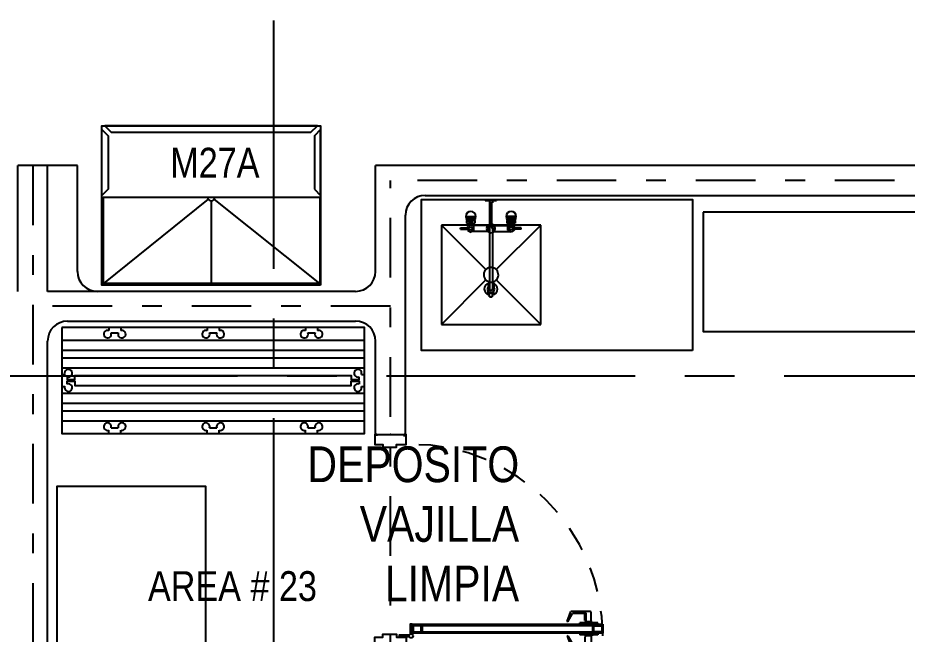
# Model space of a CAD drawing. Extents: x -28 to 149, y -33 to 76.
# Drawn here: x 14.714 to 19.189, y 15.826 to 18.926 of the extents above; entities that cross this region are included whole.
import ezdxf

# ---------------------------------------------------------------- set-up
doc = ezdxf.new("R2010")
doc.units = 0
for name, pattern in [('CENTER', [2, 1.25, -0.25, 0.25, -0.25]), ('DASHDOT', [1, 0.5, -0.25, 0, -0.25]), ('DASHDOT2', [12.7, 6.35, -3.175, 0, -3.175]), ('HIDDEN2', [0.1875, 0.125, -0.0625])]:
    doc.linetypes.add(name, pattern=pattern)
for name, color, linetype in [('arq-ejes', 1, 'DASHDOT2'), ('arq-ejes-principales', 1, 'CENTER'), ('arq-equipamiento', 1, 'Continuous'), ('arq-hatch', 252, 'Continuous'), ('arq-mobiliario', 1, 'Continuous'), ('arq-mobiliario sanitario', 1, 'Continuous'), ('arq-paredes-liv', 3, 'Continuous'), ('arq-puertas', 2, 'Continuous'), ('arq-tarimas', 1, 'Continuous'), ('arq-text-area', 3, 'Continuous'), ('arq-text-codigo', 1, 'Continuous'), ('arq-text-equipamiento', 2, 'Continuous')]:
    doc.layers.add(name, color=color, linetype=linetype)
doc.layers.add('mv', color=191, linetype='Continuous', plot=False)
doc.styles.add('dape 2', font='ARIALN.TTF', dxfattribs={"height": 2.5})

# ---------------------------------------------------------------- blocks, each defined once
blk = doc.blocks.new('M27A')
for p, q in [((0.5348, -0.3686), (0.0072, -0.7923)), ((0.55, -0.3767), (0.55, -0.7923)), ((1.0957, -0.7923), (0.5652, -0.3686))]:
    blk.add_line(p, q)
for points in [[(1.1, -0.8), (0, -0.8), (0, 0), (1.1, 0)], [(1.0518, -0.031), (1.0844, 0), (0.0138, 0), (0.0464, -0.031)], [(0.031, -0.3178), (0, -0.3504), (0, -0.017), (0.031, -0.0496)], [(1.069, -0.3178), (1.1, -0.3504), (1.1, -0.017), (1.069, -0.0496)], [(1.0957, -0.7923), (0.0072, -0.7923), (0.0072, -0.3584), (1.0957, -0.3584)]]:
    blk.add_lwpolyline(points, close=True)
blk.add_arc((0.55, -0.3584), 0.0183, 180, 0)
blk = doc.blocks.new('LAV03')
for p, q in [((0.2839, 0.6291, 0), (0.2172, 0.6291, 0)), ((0.2172, 0.6291, 0), (0.222, 0.6243, 0)), ((0.2347, 0.6291, 0), (0.2347, 0.6291, 0)), ((0.2791, 0.6243, 0), (0.2839, 0.6291, 0)), ((0.2839, 0.6291, 0), (0.2839, 0.6291, 0)), ((0.2791, 0.6243, 0), (0.222, 0.6243, 0)), ((0.2395, 0.6243, 0), (0.2429, 0.6214, 0)), ((0.2429, 0.6214, 0), (0.2434, 0.6118, 0)), ((0.2577, 0.6118, 0), (0.2434, 0.6118, 0)), ((0.2457, 0.4926, 0), (0.2457, 0.6118, 0)), ((0.2554, 0.4926, 0), (0.2554, 0.6118, 0)), ((0.2582, 0.6214, 0), (0.2577, 0.6118, 0)), ((0.2582, 0.6214, 0), (0.2617, 0.6243, 0)), ((0.1232, 0.5432, 0), (0.1747, 0.5432, 0)), ((0.1232, 0.5432, 0), (0.1317, 0.5394, 0)), ((0.1312, 0.5234, 0), (0.1312, 0.5394, 0)), ((0.1668, 0.5394, 0), (0.1312, 0.5394, 0)), ((0.1747, 0.5432, 0), (0.1662, 0.5394, 0)), ((0.1668, 0.5234, 0), (0.1668, 0.5394, 0)), ((0.3779, 0.5432, 0), (0.3264, 0.5432, 0)), ((0.3264, 0.5432, 0), (0.3349, 0.5394, 0)), ((0.3344, 0.5234, 0), (0.3344, 0.5394, 0)), ((0.3344, 0.5394, 0), (0.37, 0.5394, 0)), ((0.3779, 0.5432, 0), (0.3694, 0.5394, 0)), ((0.37, 0.5234, 0), (0.37, 0.5394, 0)), ((0.1697, 0.5234, 0), (0.1283, 0.5234, 0)), ((0.1283, 0.5234, 0), (0.1283, 0.5101, 0)), ((0.1283, 0.5101, 0), (0.1697, 0.5101, 0)), ((0.1668, 0.5299, 0), (0.1312, 0.5299, 0)), ((0.1489, 0.5013, 0), (0.133, 0.4921, 0)), ((0.1352, 0.5101, 0), (0.1352, 0.4934, 0)), ((0.1648, 0.4921, 0), (0.1489, 0.5013, 0)), ((0.2349, 0.4986, 0), (0.1536, 0.4986, 0)), ((0.1623, 0.5101, 0), (0.1623, 0.4986, 0)), ((0.1697, 0.5234, 0), (0.1697, 0.5101, 0)), ((0.2665, 0.4926, 0), (0.2347, 0.4926, 0)), ((0.2347, 0.4926, 0), (0.2347, 0.4735, 0)), ((0.2662, 0.4986, 0), (0.3475, 0.4986, 0)), ((0.2665, 0.4735, 0), (0.2665, 0.4926, 0)), ((0.3315, 0.5234, 0), (0.3729, 0.5234, 0)), ((0.3315, 0.5234, 0), (0.3315, 0.5101, 0)), ((0.3729, 0.5101, 0), (0.3315, 0.5101, 0)), ((0.3344, 0.5299, 0), (0.37, 0.5299, 0)), ((0.3364, 0.4921, 0), (0.3522, 0.5013, 0)), ((0.3388, 0.5101, 0), (0.3388, 0.4986, 0)), ((0.3522, 0.5013, 0), (0.3681, 0.4921, 0)), ((0.3659, 0.5101, 0), (0.3659, 0.4934, 0)), ((0.3729, 0.5234, 0), (0.3729, 0.5101, 0)), ((0.0982, 0.4862, 0), (0.1417, 0.4862, 0)), ((0.0982, 0.4799, 0), (0.0982, 0.4862, 0)), ((0.0982, 0.4799, 0), (0.1417, 0.4799, 0)), ((0.133, 0.4921, 0), (0.133, 0.4738, 0)), ((0.133, 0.4738, 0), (0.1489, 0.4646, 0)), ((0.1489, 0.4646, 0), (0.1648, 0.4738, 0)), ((0.2349, 0.4675, 0), (0.154, 0.4675, 0)), ((0.1648, 0.4738, 0), (0.1648, 0.4921, 0)), ((0.2347, 0.4735, 0), (0.243, 0.4735, 0)), ((0.243, 0.483, 0), (0.243, 0.1782, 0)), ((0.2582, 0.483, 0), (0.2582, 0.1782, 0)), ((0.2582, 0.4735, 0), (0.2665, 0.4735, 0)), ((0.2662, 0.4675, 0), (0.3472, 0.4675, 0)), ((0.3364, 0.4738, 0), (0.3364, 0.4921, 0)), ((0.3522, 0.4646, 0), (0.3364, 0.4738, 0)), ((0.3681, 0.4738, 0), (0.3522, 0.4646, 0)), ((0.403, 0.4862, 0), (0.3595, 0.4862, 0)), ((0.403, 0.4799, 0), (0.3595, 0.4799, 0)), ((0.3681, 0.4921, 0), (0.3681, 0.4738, 0)), ((0.403, 0.4799, 0), (0.403, 0.4862, 0)), ((0.2414, 0.1941, 0), (0.2322, 0.1782, 0)), ((0.243, 0.2028, 0), (0.2364, 0.2028, 0)), ((0.2364, 0.2028, 0), (0.2364, 0.1855, 0)), ((0.2414, 0.1941, 0), (0.243, 0.1941, 0)), ((0.2648, 0.2028, 0), (0.2582, 0.2028, 0)), ((0.2582, 0.1941, 0), (0.2597, 0.1941, 0)), ((0.2597, 0.1941, 0), (0.2689, 0.1782, 0)), ((0.2647, 0.2028, 0), (0.2647, 0.1855, 0)), ((0.2322, 0.1782, 0), (0.2414, 0.1624, 0)), ((0.2364, 0.1569, 0), (0.2364, 0.171, 0)), ((0.2364, 0.1569, 0), (0.2648, 0.1569, 0)), ((0.2597, 0.1624, 0), (0.2414, 0.1624, 0)), ((0.2438, 0.1569, 0), (0.2438, 0.1387, 0)), ((0.2574, 0.1387, 0), (0.2438, 0.1387, 0)), ((0.2574, 0.1387, 0), (0.2574, 0.1569, 0)), ((0.2689, 0.1782, 0), (0.2597, 0.1624, 0)), ((0.2647, 0.1569, 0), (0.2647, 0.171, 0))]:
    blk.add_line(p, q)
at = {"extrusion": (-0.021435, 0.002886, 0.999766)}
for p, q in [((0.224, 0.276, -0.0006), (0, 0.5, -0.0061)), ((0, 0.5, -0.0061), (0.25, 0.5, -0.0007)), ((0, 0, -0.0046), (0, 0.5, -0.0061)), ((0.25, 0.5, -0.0007), (0.4999, 0.5, 0.0046)), ((0.4999, 0.5, 0.0046), (0.276, 0.276, 0.0005)), ((0.4999, 0.5, 0.0046), (0.4999, 0, 0.0061)), ((0.2239, 0.224, -0.0005), (0, 0, -0.0046)), ((0.4999, 0, 0.0061), (0.276, 0.224, 0.0006)), ((0.4999, 0, 0.0061), (0, 0, -0.0046))]:
    blk.add_line(p, q, dxfattribs=at)
for centre, radius in [((0.149, 0.5432, 0), 0.0254), ((0.3522, 0.5432, 0), 0.0254), ((0.2506, 0.483, 0), 0.0221)]:
    blk.add_circle(centre, radius)
blk.add_circle((-0.2811, 0.2143, -0.0046), 0.0368, dxfattribs=at)
for centre, radius, start, end in [((0.149, 0.483, 0), 0.00794, 203.5782, 156.4218), ((0.2506, 0.483, 0), 0.00762, 0, 180), ((0.3522, 0.483, 0), 0.00794, 23.5782, 336.4218), ((0.2506, 0.1782, 0), 0.0317, 103.8865, 257.5886), ((0.2506, 0.1782, 0), 0.0317, 282.4114, 76.1135), ((0.2506, 0.1782, 0), 0.00762, 180, 0)]:
    blk.add_arc(centre, radius, start, end)
blk = doc.blocks.new('*U135')
for p, q in [((-0.1225, 1.043), (-0.1225, 0.953)), ((-0.115, 1.043), (-0.1225, 1.043)), ((-0.07, 1.043), (-0.0625, 1.043)), ((-0.0625, 1.043), (-0.0625, 0.953)), ((-0.179, 1.0055), (-0.179, 0.9085)), ((-0.1275, 1.0105), (-0.174, 1.0105)), ((-0.1275, 0.9855), (-0.167, 0.9855)), ((-0.1344, 0.978), (-0.1275, 0.9855)), ((-0.1275, 1.0155), (-0.1275, 0.9805)), ((-0.1225, 1.0155), (-0.1275, 1.0155)), ((-0.0625, 1.0155), (-0.0575, 1.0155)), ((-0.0575, 1.0155), (-0.0575, 0.9805)), ((-0.0575, 1.0105), (-0.011, 1.0105)), ((-0.0506, 0.978), (-0.0575, 0.9855)), ((-0.006, 1.0055), (-0.006, 0.9085)), ((-0.169, 0.9835), (-0.169, 0.9169)), ((-0.1344, 0.978), (-0.169, 0.978)), ((-0.1225, 0.9805), (-0.1275, 0.9805)), ((-0.115, 0.953), (-0.1225, 0.953)), ((-0.07, 0.953), (-0.0625, 0.953)), ((-0.0625, 0.9805), (-0.0575, 0.9805)), ((-0.0506, 0.978), (-0.016, 0.978)), ((-0.016, 0.9835), (-0.016, 0.9169)), ((-0.1298, 0.889), (-0.179, 0.9085)), ((-0.128, 0.8924), (-0.169, 0.9169)), ((-0.057, 0.8924), (-0.016, 0.9169)), ((-0.0552, 0.889), (-0.006, 0.9085)), ((-0.128, 0.8924), (-0.1298, 0.889)), ((-0.057, 0.8924), (-0.0552, 0.889))]:
    blk.add_line(p, q)
for points in [[(-0.115, 1.068), (-0.07, 1.068), (-0.07, 0.109), (-0.115, 0.109)], [(-0.0775, 1.023), (-0.1075, 1.023), (-0.1075, 1.063), (-0.0775, 1.063)], [(-0.1075, 0.159), (-0.0775, 0.159), (-0.0775, 1.018), (-0.1075, 1.018)], [(-0.0775, 0.154), (-0.1075, 0.154), (-0.1075, 0.114), (-0.0775, 0.114)]]:
    blk.add_lwpolyline(points, close=True)
for points in [[(-0.065, 0.109), (-0.115, 0.109), (-0.115, 0.099), (-0.065, 0.099)], [(-0.0513, 0.0953), (-0.0513, 0.0453), (-0.0613, 0.0453), (-0.0613, 0.0953)], [(-1.0627, -0.069), (-1.07, -0.069), (-1.07, -0.079), (-1.02, -0.079), (-1.02, -0.039), (-1.005, -0.039), (-1.005, 0.031), (-1.02, 0.031), (-1.02, 0.079), (-1.07, 0.079), (-1.07, 0.069), (-1.06, 0.069)], [(-0.0073, -0.069), (0, -0.069), (0, -0.079), (-0.05, -0.079), (-0.05, -0.039), (-0.065, -0.039), (-0.065, 0.031), (-0.05, 0.031), (-0.05, 0.079), (0, 0.079), (0, 0.069), (-0.01, 0.069)]]:
    blk.add_lwpolyline(points)
blk.add_circle((-0.0563, 0.104), 0.01)
at = {"color": 251, "linetype": 'HIDDEN2'}
blk.add_arc((-0.0563, 0.104), 0.964, 90, 180, dxfattribs=at)
for centre, radius, start, end in [((-0.174, 1.0055), 0.005, 90, 180), ((-0.167, 0.9835), 0.002, 90, 180), ((-0.011, 1.0055), 0.005, 360, 90)]:
    blk.add_arc(centre, radius, start, end)
at = {"layer": 'mv'}
for p in [(-1.07, 0), (0, 0)]:
    blk.add_point(p, dxfattribs=at)
blk = doc.blocks.new('tp01')
at = {"color": 8}
for p, q in [((0.0978, 0.199), (0.1122, 0.199)), ((0.2928, 0.199), (0.3072, 0.199)), ((0.4878, 0.199), (0.5022, 0.199)), ((0, 0.185), (0.6, 0.185)), ((0, 0.165), (0.6, 0.165)), ((0, 0.15), (0.6, 0.15)), ((0, 0.13), (0.6, 0.13)), ((0.5938, 0.1169), (0.6, 0.1169)), ((0.5938, 0.0931), (0.6, 0.0931)), ((0, 0.08), (0.6, 0.08)), ((0, 0.06), (0.6, 0.06)), ((0, 0.045), (0.6, 0.045)), ((0, 0.025), (0.6, 0.025)), ((0.0978, 0.011), (0.1122, 0.011)), ((0.2928, 0.011), (0.3072, 0.011)), ((0.4878, 0.011), (0.5022, 0.011))]:
    blk.add_line(p, q, dxfattribs=at)
at = {"color": 2}
blk.add_lwpolyline([(0, 0.21), (0, 0), (0.6, 0), (0.6, 0.21)], close=True, dxfattribs=at)
at = {"color": 8}
for points in [[(0.0931, 0.21), (0.0931, 0.2038)], [(0.1169, 0.21), (0.1169, 0.2038)], [(0.2881, 0.21), (0.2881, 0.2038)], [(0.3119, 0.21), (0.3119, 0.2038)], [(0.4831, 0.21), (0.4831, 0.2038)], [(0.5069, 0.21), (0.5069, 0.2038)], [(0, 0.1169), (0.0062, 0.1169)], [(0.011, 0.1122), (0.011, 0.1066), (0.0263, 0.1066), (0.0263, 0.115), (0.5737, 0.115), (0.5737, 0.1066), (0.589, 0.1066), (0.589, 0.1122)], [(0, 0.0931), (0.0062, 0.0931)], [(0.011, 0.0978), (0.011, 0.1034), (0.0263, 0.1034), (0.0263, 0.095), (0.5737, 0.095), (0.5737, 0.1034), (0.589, 0.1034), (0.589, 0.0978)], [(0.0931, 0), (0.0931, 0.0062)], [(0.1169, 0), (0.1169, 0.0062)], [(0.2881, 0), (0.2881, 0.0062)], [(0.3119, 0), (0.3119, 0.0062)], [(0.4831, 0), (0.4831, 0.0062)], [(0.5069, 0), (0.5069, 0.0062)]]:
    blk.add_lwpolyline(points, dxfattribs=at)
for centre, start, end in [((0.0907, 0.1966), 71.4918, 18.5083), ((0.1193, 0.1966), 161.4917, 108.5082), ((0.2857, 0.1966), 71.4918, 18.5083), ((0.3143, 0.1966), 161.4917, 108.5082), ((0.4807, 0.1966), 71.4918, 18.5083), ((0.5093, 0.1966), 161.4917, 108.5082), ((0.0134, 0.1193), 251.4917, 198.5082), ((0.5866, 0.1193), 341.4918, 288.5083), ((0.0134, 0.0907), 161.4918, 108.5083), ((0.5866, 0.0907), 71.4917, 18.5082), ((0.0907, 0.0134), 341.4917, 288.5082), ((0.1193, 0.0134), 251.4918, 198.5083), ((0.2857, 0.0134), 341.4917, 288.5082), ((0.3143, 0.0134), 251.4918, 198.5083), ((0.4807, 0.0134), 341.4917, 288.5082), ((0.5093, 0.0134), 251.4918, 198.5083)]:
    blk.add_arc(centre, 0.00756, start, end, dxfattribs=at)

msp = doc.modelspace()

# ---------------------------------------------------------------- hatches: boundary and pattern name
at = {"layer": 'arq-hatch'}
h = msp.add_hatch(dxfattribs=at)
h.set_pattern_fill('LINE', color=8, scale=0.02, angle=45, style=0)
h.set_pattern_definition([(45, (56.22398, 4.97406), (-0.04490128, 0.04490128), [])])
h.paths.add_polyline_path([(56.306, 6.62), (56.176, 6.67), (56.176, 4.4481), (56.306, 4.4966)])
h.paths.add_polyline_path([(56.3053, 4.0878), (56.176, 4.1375), (56.176, 3.9938), (56.0849, 3.9938), (56.1349, 3.8639), (56.3049, 3.8639)])
h.paths.add_polyline_path([(55.7735, 3.9938), (53.9322, 3.9938), (53.9322, 3.8638), (54.1448, 3.8638), (55.1734, 3.8638), (55.7249, 3.8638)])
h.paths.add_polyline_path([(53.9322, 3.9938), (53.8322, 3.9938), (53.8322, 3.8638), (53.9322, 3.8638)])
h.paths.add_polyline_path([(53.8322, 3.9938), (53.5432, 3.9938), (53.5932, 3.8638), (53.8322, 3.8638)])
h.paths.add_polyline_path([(-0.1776, 4.5303), (-0.3076, 4.4803), (-0.3076, 4.2812), (-0.1776, 4.2812)])
h.paths.add_polyline_path([(-0.1776, 4.2812), (-0.3076, 4.2812), (-0.3076, 4.1562), (-0.1776, 4.1562)])
h.paths.add_polyline_path([(0, 4.0803), (-0.1776, 4.0803), (-0.1776, 4.1562), (-0.3076, 4.1562), (-0.3076, 3.9503), (0, 3.9503)])
h.paths.add_polyline_path([(0.2724, 4.0803), (0, 4.0803), (0, 3.9503), (0.2224, 3.9503)])
h.paths.add_polyline_path([(10.3138, 5.6199), (8.2571, 5.6238), (8.2772, 5.57), (8.7716, 5.57), (9.8002, 5.57), (10.2946, 5.57)])
h.paths.add_polyline_path([(10.3446, 5.7), (8.2287, 5.7), (8.2571, 5.6238), (10.3138, 5.6199)])
h.paths.add_polyline_path([(12.7719, 5.7), (10.656, 5.7), (10.6862, 5.6192), (12.7393, 5.6153)])
h.paths.add_polyline_path([(12.7393, 5.6153), (10.6862, 5.6192), (10.7046, 5.57), (11.199, 5.57), (12.2275, 5.57), (12.2275, 5.5701), (12.7219, 5.5701)])
h.paths.add_polyline_path([(13.1, 5.7), (13.0833, 5.7), (13.1, 5.6552)])
h.paths.add_polyline_path([(56.306, 8.6376), (56.1754, 8.6878), (56.1754, 8.1159), (56.1754, 8.0999), (56.1754, 8.05), (56.306, 8.05)])
h.paths.add_polyline_path([(56.306, 8.05), (56.1754, 8.05), (56.1754, 7.2312), (56, 7.2312), (56.175, 7.2256), (56, 7.22), (56.175, 7.22), (56.175, 6.981), (56.306, 7.03)])
h.paths.add_polyline_path([(49.6461, 35.08), (48.5573, 35.08), (48.5087, 34.95), (49.6461, 34.95)])
h.paths.add_polyline_path([(50.5797, 35.08), (49.6461, 35.08), (49.6461, 34.95), (50.6297, 34.95)])
h.paths.add_polyline_path([(51.0789, 35.08), (50.9883, 35.08), (50.9397, 34.95), (51.0789, 34.95)])
h.paths.add_polyline_path([(51.2289, 35.08), (51.0789, 35.08), (51.0789, 34.95), (51.2289, 34.95)])
h.paths.add_polyline_path([(53.0056, 35.08), (51.2289, 35.08), (51.2289, 34.95), (53.0556, 34.95)])
h.paths.add_polyline_path([(20.5106, 35.08), (20, 35.08), (20, 34.9502), (20.5106, 34.9502)])
h.paths.add_polyline_path([(20, 35.08), (19.482, 35.08), (19.482, 34.9502), (20, 34.9502)])
h.paths.add_polyline_path([(42.086, 35.08), (41.0575, 35.08), (41.0575, 34.95), (42.086, 34.95)])
h.paths.add_polyline_path([(41.0575, 35.08), (40.563, 35.08), (40.513, 34.95), (41.0575, 34.95)])
h.paths.add_polyline_path([(42.5804, 35.08), (42.086, 35.08), (42.086, 34.95), (42.629, 34.95)])
edge = h.paths.add_edge_path()
edge.add_line((34.5796, 35.08), (34.4, 35.08))
edge.add_arc((34.4, 34.98), 0.1, 90, 180)
edge.add_line((34.3, 34.98), (34.3, 34.95))
edge.add_line((34.3, 34.95), (34.6282, 34.95))
edge.add_line((34.6282, 34.95), (34.5796, 35.08))
h.paths.add_polyline_path([(37.0056, 35.08), (34.9882, 35.08), (34.9382, 34.95), (37.0541, 34.95)])
h.paths.add_polyline_path([(39.4373, 35.08), (37.4141, 35.08), (37.3641, 34.95), (39.4858, 34.95)])
h.paths.add_polyline_path([(18.573, 35.0802), (17.3999, 35.0802), (17.3999, 34.9502), (18.6216, 34.9502)])
h.paths.add_polyline_path([(19.482, 35.08), (18.9876, 35.08), (18.9391, 34.9502), (19.482, 34.9502)])
h.paths.add_polyline_path([(20.9731, 35.08), (20.5106, 35.08), (20.5106, 34.9502), (20.9731, 34.9502)])
h.paths.add_polyline_path([(8.5108, 34.95), (8.5594, 35.08), (10.5792, 35.08), (10.6292, 34.95)])
edge = h.paths.add_edge_path()
edge.add_line((10.9417, 34.95), (10.9903, 35.08))
edge.add_line((10.9903, 35.08), (13.0077, 35.08))
edge.add_line((13.0077, 35.08), (13.0327, 35.015))
edge.add_line((13.0327, 35.015), (13.0577, 34.95))
edge.add_line((13.0577, 34.95), (10.9417, 34.95))

# ---------------------------------------------------------------- linework, layer by layer
at = {"layer": 'arq-ejes', "linetype": 'DASHDOT', "ltscale": 0.6}
for p, q in [((14.7885, 18.1825), (14.7885, 14.5751)), ((22.625, 18.1075), (16.5885, 18.1075)), ((16.5885, 14.1196), (16.5885, 18.1075)), ((16.5885, 17.475), (14.7885, 17.475))]:
    msp.add_line(p, q, dxfattribs=at)
at = {"layer": 'arq-ejes-principales'}
for p, q in [((16, 36.9128), (16, -3.6157)), ((-5.4309, 17.125), (59.9297, 17.125))]:
    msp.add_line(p, q, dxfattribs=at)
at = {"layer": 'arq-equipamiento'}
msp.add_lwpolyline([(14.9097, 15.6183), (15.6597, 15.6183), (15.6597, 16.5683), (14.9097, 16.5683)], close=True, dxfattribs=at)
at = {"layer": 'arq-mobiliario', "color": 8}
msp.add_lwpolyline([(18.1618, 17.9489), (18.1618, 17.3489), (19.9245, 17.3489), (19.9245, 17.9489)], close=True, dxfattribs=at)
at = {"layer": 'arq-mobiliario sanitario', "linetype": 'ByBlock'}
msp.add_lwpolyline([(18.108, 17.2525), (16.7448, 17.2525), (16.7448, 18.0125), (18.108, 18.0125), (18.108, 17.2525)], dxfattribs=at)
at = {"layer": 'arq-paredes-liv'}
for p, q in [((14.7135, 17.55), (14.7135, 18.1825)), ((14.8635, 18.1825), (14.7135, 18.1825)), ((14.8635, 17.55), (14.8635, 18.1825)), ((15.0135, 18.1825), (14.8635, 18.1825)), ((15.0135, 17.65), (15.0135, 18.1825)), ((16.5135, 17.65), (16.5135, 18.1825)), ((16.6635, 18.1825), (16.5135, 18.1825)), ((22.7, 18.1825), (16.6635, 18.1825)), ((16.7635, 18.0325), (22.45, 18.0325)), ((16.6635, 16.8305), (16.6635, 17.9325)), ((16.4135, 17.55), (14.8635, 17.55)), ((14.9635, 17.4), (16.4135, 17.4)), ((14.8635, 14.75), (14.8635, 17.3)), ((16.5135, 16.8305), (16.5135, 17.3)), ((16.5135, 16.8305), (16.6635, 16.8305))]:
    msp.add_line(p, q, dxfattribs=at)
for centre, start, end in [((16.7635, 17.9325), 90, 180), ((15.1135, 17.65), 180, 270), ((16.4135, 17.65), 270, 0), ((14.9635, 17.3), 90, 180), ((16.4135, 17.3), 0, 90)]:
    msp.add_arc(centre, 0.1, start, end, dxfattribs=at)

# ---------------------------------------------------------------- block references
at = {"layer": 'arq-equipamiento'}
msp.add_blockref('M27A', (15.137, 18.3817), dxfattribs=at)
at = {"layer": 'arq-mobiliario sanitario', "color": 2, "linetype": 'ByBlock', "xscale": -1}
msp.add_blockref('LAV03', (17.3447, 17.3834, -0.0154), dxfattribs=at)
at = {"layer": 'arq-puertas', "color": 253, "rotation": 270}
msp.add_blockref('*U135', (16.5885, 15.7605), dxfattribs=at)
at = {"layer": 'arq-tarimas', "xscale": 2.540000000000001, "yscale": 2.540000000000001, "zscale": 2.540000000000001}
msp.add_blockref('tp01', (14.9344, 16.8353), dxfattribs=at)

# ---------------------------------------------------------------- texts
at = {"layer": 'arq-text-area', "insert": (17.2364, 16.7703), "char_height": 0.18, "width": 1.303939, "attachment_point": 3, "style": 'dape 2'}
msp.add_mtext('DEPOSITO\\P VAJILLA\\P LIMPIA', dxfattribs=at)
at = {"layer": 'arq-text-codigo', "style": 'dape 2'}
msp.add_text('AREA # 23', height=0.15, dxfattribs=at).set_placement((15.3687, 15.9926))
at = {"layer": 'arq-text-equipamiento', "insert": (15.4808, 18.2721), "char_height": 0.15, "width": 1.30113, "attachment_point": 1, "style": 'dape 2'}
msp.add_mtext('{\\C256;M27A}', dxfattribs=at)

doc.saveas('drawing.dxf')
